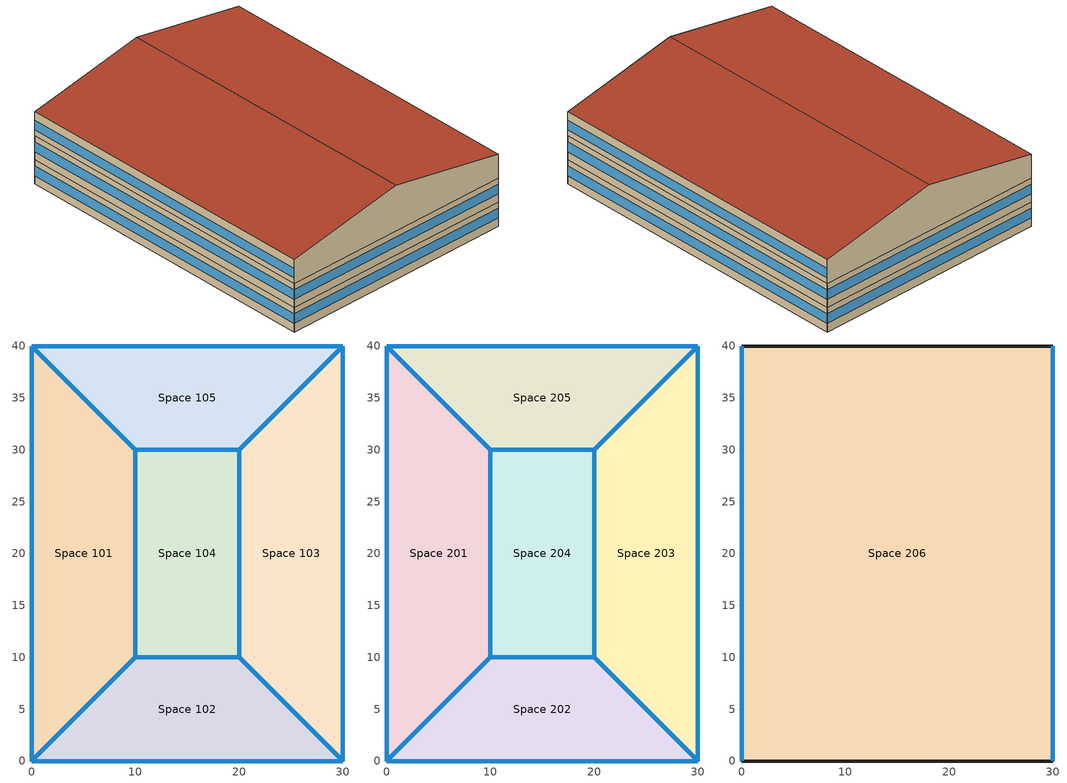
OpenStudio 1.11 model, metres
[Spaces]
Space 101
 floor ground: 0,40 10,30 10,10 0,0 z-5.54
 wall outside: 0,40 0,0 z-5.54:-2.49
 wall to Space 105: 10,30 0,40 z-5.54:-2.49
 wall to Space 104: 10,10 10,30 z-5.54:-2.49
 wall to Space 102: 0,0 10,10 z-5.54:-2.49
 window inside: 9.98,30.02 0.02,39.98 / 0.02,0.02 9.98,9.98 z-4.48:-3.25; 10,10.03 10,29.97 z-4.47:-3.25
 window: 0,39.97 0,0.03 z-4.47:-3.25
Space 102
 floor ground: 20,10 30,0 0,0 10,10 z-5.54
 wall outside: 0,0 30,0 z-5.54:-2.49
 wall to Space 104: 20,10 10,10 z-5.54:-2.49
 wall to Space 103: 30,0 20,10 z-5.54:-2.49
 window: 0.03,0 29.97,0 z-4.47:-3.25
 window inside: 19.97,10 10.03,10 / 29.98,0.02 20.02,9.98 z-4.48:-3.25
Space 103
 floor ground: 30,40 30,0 20,10 20,30 z-5.54
 wall outside: 30,0 30,40 z-5.54:-2.49
 wall to Space 104: 20,30 20,10 z-5.54:-2.49
 wall to Space 105: 30,40 20,30 z-5.54:-2.49
 window inside: 20,29.97 20,10.03 z-4.47:-3.25; 29.98,39.98 20.02,30.02 z-4.48:-3.25
 window: 30,0.03 30,39.97 z-4.47:-3.25
Space 104
 floor ground: 20,30 20,10 10,10 10,30 z-5.54
 wall to Space 105: 20,30 10,30 z-5.54:-2.49
 window inside: 19.97,30 10.03,30 z-4.48:-3.25
Space 105
 floor ground: 30,40 20,30 10,30 0,40 z-5.54
 wall outside: 30,40 0,40 z-5.54:-2.49
 window: 29.97,40 0.03,40 z-4.47:-3.25
Space 201
 floor to Space 101: 0,40 10,30 10,10 0,0 z-2.49
 wall outside: 0,40 0,0 z-2.49:0.56
 wall to Space 205: 10,30 0,40 z-2.49:0.56
 wall to Space 204: 10,10 10,30 z-2.49:0.56
 wall to Space 202: 0,0 10,10 z-2.49:0.56
 window inside: 10,10.03 10,29.97 / 0.02,0.02 9.98,9.98 / 9.98,30.02 0.02,39.98 z-1.43:-0.2
 window: 0,39.97 0,0.03 z-1.42:-0.2
 roof outside: 0,0 10,10 10,30 0,40 z0.56
Space 202
 floor to Space 102: 10,10 20,10 30,0 0,0 z-2.49
 wall outside: 0,0 30,0 z-2.49:0.56
 wall to Space 204: 20,10 10,10 z-2.49:0.56
 wall to Space 203: 30,0 20,10 z-2.49:0.56
 window inside: 19.97,10 10.03,10 / 29.98,0.02 20.02,9.98 z-1.43:-0.2
 window: 0.03,0 29.97,0 z-1.43:-0.2
 roof outside: 30,0 20,10 10,10 0,0 z0.56
Space 203
 floor to Space 103: 30,40 30,0 20,10 20,30 z-2.49
 wall outside: 30,0 30,40 z-2.49:0.56
 wall to Space 204: 20,30 20,10 z-2.49:0.56
 wall to Space 205: 30,40 20,30 z-2.49:0.56
 window inside: 29.98,39.98 20.02,30.02 / 20,29.97 20,10.03 z-1.43:-0.2
 window: 30,0.03 30,39.97 z-1.42:-0.2
 roof outside: 30,0 30,40 20,30 20,10 z0.56
Space 204
 floor to Space 104: 10,30 20,30 20,10 10,10 z-2.49
 wall to Space 205: 20,30 10,30 z-2.49:0.56
 window inside: 19.97,30 10.03,30 z-1.43:-0.2
 roof outside: 20,10 20,30 10,30 10,10 z0.56
Space 205
 floor to Space 105: 30,40 20,30 10,30 0,40 z-2.49
 wall outside: 30,40 0,40 z-2.49:0.56
 window: 29.97,40 0.03,40 z-1.43:-0.2
 roof outside: 20,30 30,40 0,40 10,30 z0.56
Space 206
 floor ground: 30,40 30,0 0,0 0,40 z0.56
 wall outside: 30,0 30,40 / 0,40 0,0 z0.56:3.6; 14.99,0,6.38 0,0,3.6 0,0,0.56 30,0,0.56 30,0,3.6; 14.99,40,6.38 30,40,3.6 30,40,1.32 30,40,0.56 0,40,0.56 0,40,3.6
 window: 0,39.97 0,0.03 / 30,0.03 30,39.97 z1.32:2.54
 roof outside: 14.99,40,6.38 0,40,3.6 0,0,3.6 14.99,0,6.38; 14.99,0,6.38 30,0,3.6 30,40,3.6 14.99,40,6.38
[Building]
Building 1: Space Type=189.1-2009 - Office - OpenOffice - CZ4-8
[Site]
Piacenza: Latitude {deg}=44.92; Longitude {deg}=9.73; Time Zone {hr}=1; Elevation {m}=134
[ClimateZones]
Climate Zone Institution Name 1=ASHRAE; Climate Zone Document Name 1=ANSI/ASHRAE Standard 169; Climate Zone Document Year 1=2006; Climate Zone Institution Name 2=CEC; Climate Zone Document Name 2=California Climate Zone Descriptions; Climate Zone Document Year 2=1995
[SizingPeriod:DesignDay] Barometric Pressure {Pa}=99726; Sky Clearness=0; Rain Indicator=0; Snow Indicator=0; Day of Month=21; Daylight Saving Time Indicator=0; Dry-Bulb Temperature Range Modifier Type=DefaultMultipliers
Name | Maximum Dry-Bulb Temperature {C} | Daily Dry-Bulb Temperature Range {deltaC} | Humidity Indicating Conditions at Maximum Dry-Bulb | Wind Speed {m/s} | Wind Direction {deg} | Month | Day Type | Humidity Indicating Type | Solar Model Indicator | ASHRAE Taub | ASHRAE Taud
Piacenza Ann Hum_n 99.6% Condns DP=>MCDB | 3.5 | 0 | -11.3 | 2 | 250 | 1 | WinterDesignDay | Dewpoint | ASHRAEClearSky
Piacenza Ann Clg .4% Condns Enth=>MDB | 30.3 | 11.9 | 74900 | 2.3 | 90 | 8 | SummerDesignDay | Enthalpy | ASHRAETau | 0.48 | 1.935
Piacenza Ann Htg Wind 99.6% Condns WS=>MCDB | 5.8 | 0 | 5.8 | 8.9 | 250 | 1 | WinterDesignDay | Wetbulb | ASHRAEClearSky
Piacenza Ann Clg .4% Condns WB=>MDB | 30.1 | 11.9 | 24.6 | 2.3 | 90 | 8 | SummerDesignDay | Wetbulb | ASHRAETau | 0.48 | 1.935
Piacenza Ann Htg 99.6% Condns DB | -6.1 | 0 | -6.1 | 2 | 250 | 1 | WinterDesignDay | Wetbulb | ASHRAEClearSky
Piacenza Ann Clg .4% Condns DB=>MWB | 33.1 | 11.9 | 22.7 | 2.3 | 90 | 8 | SummerDesignDay | Wetbulb | ASHRAETau | 0.48 | 1.935
Piacenza Ann Clg .4% Condns DP=>MDB | 27.4 | 11.9 | 23 | 2.3 | 90 | 8 | SummerDesignDay | Dewpoint | ASHRAETau | 0.48 | 1.935
[DefaultConstructionSet]
189.1-2009 - CZ1 - Office: Default Exterior Surface Constructions=Default Surface Constructions 1; Default Interior Surface Constructions=Default Surface Constructions 2; Default Ground Contact Surface Constructions=Default Surface Constructions 3; Default Exterior SubSurface Constructions=Default Sub Surface Constructions 1; Default Interior SubSurface Constructions=Default Sub Surface Constructions 2; Interior Partition Construction=Interior Partition
[DefaultSurfaceConstructions]
Name | Floor Construction | Wall Construction | Roof Ceiling Construction
Default Surface Constructions 1 | ExtSlabCarpet 4in ClimateZone 1-8 | 90.1-1999 Nonres B1 Ext Wall Wood-Framed and Other | ASHRAE 189.1-2009 ExtRoof IEAD ClimateZone 1
Default Surface Constructions 2 | Interior Floor | Interior Wall | Interior Ceiling
Default Surface Constructions 3 | ExtSlabCarpet 4in ClimateZone 1-8 | ExtSlabCarpet 4in ClimateZone 1-8 | ExtSlabCarpet 4in ClimateZone 1-8
[Construction]
ExtSlabCarpet 4in ClimateZone 1-8: MAT-CC05 4 HW CONCRETE, CP02 CARPET PAD
ASHRAE 189.1-2009 ExtRoof IEAD ClimateZone 1: Roof Membrane, Roof Insulation [18], Metal Decking
Interior Floor: F16 Acoustic tile, F05 Ceiling air space resistance, M11 100mm lightweight concrete
Interior Wall: G01a 19mm gypsum board, F04 Wall air space resistance, G01a 19mm gypsum board
Interior Ceiling: M11 100mm lightweight concrete, F05 Ceiling air space resistance, F16 Acoustic tile
ASHRAE 189.1-2009 ExtWindow ClimateZone 1: Theoretical Glass [167]
Exterior Door: F08 Metal surface, I01 25mm insulation board
Interior Window: Clear 3mm
Interior Door; Interior Partition: G05 25mm wood
90.1-1999 Nonres B1 Ext Wall Wood-Framed and Other: Wood Siding, Wall Insulation [2], 1/2IN Gypsum 1
[Material] Thermal Absorptance=0.9
Name | Roughness | Thickness {m} | Conductivity {W/m-K} | Density {kg/m3} | Specific Heat {J/kg-K} | Solar Absorptance | Visible Absorptance
MAT-CC05 4 HW CONCRETE | Rough | 0.1016 | 1.311 | 2240 | 836.8 | 0.85 | 0.85
Roof Membrane | VeryRough | 0.0095 | 0.16 | 1121.29 | 1460 | 0.7 | 0.7
Roof Insulation [18] | MediumRough | 0.1693 | 0.049 | 265 | 836.8 | 0.7 | 0.7
Metal Decking | MediumSmooth | 0.0015 | 45.006 | 7680 | 418.4 | 0.6 | 0.6
F16 Acoustic tile | MediumSmooth | 0.0191 | 0.06 | 368 | 590 | 0.3 | 0.3
M11 100mm lightweight concrete | MediumRough | 0.1016 | 0.53 | 1280 | 840 | 0.5 | 0.5
G01a 19mm gypsum board | MediumSmooth | 0.019 | 0.16 | 800 | 1090 | 0.4 | 0.4
F08 Metal surface | Smooth | 0.0008 | 45.28 | 7824 | 500 | 0.7 | 0.7
I01 25mm insulation board | MediumRough | 0.0254 | 0.03 | 43 | 1210 | 0.6 | 0.6
G05 25mm wood | MediumSmooth | 0.0254 | 0.15 | 608 | 1630 | 0.5 | 0.5
Wall Insulation [2] | MediumRough | 0.0746874 | 0.045 | 265 | 836.8 | 0.7 | 0.7
Wood Siding | MediumSmooth | 0.01 | 0.11 | 544.62 | 1210 | 0.78 | 0.78
1/2IN Gypsum 1 | Smooth | 0.01271 | 0.16 | 784.9 | 830 | 0.92 | 0.92
[Material:NoMass]
CP02 CARPET PAD: Roughness=Smooth; Thermal Resistance {m2-K/W}=0.1; Thermal Absorptance=0.9; Solar Absorptance=0.8; Visible Absorptance=0.8
[Material:AirGap]
Name | Thermal Resistance {m2-K/W}
F05 Ceiling air space resistance | 0.18
F04 Wall air space resistance | 0.15
[DefaultSubSurfaceConstructions]
Name | Fixed Window Construction | Operable Window Construction | Door Construction | Tubular Daylight Dome Construction | Tubular Daylight Diffuser Construction
Default Sub Surface Constructions 1 | ASHRAE 189.1-2009 ExtWindow ClimateZone 1 | ASHRAE 189.1-2009 ExtWindow ClimateZone 1 | Exterior Door | Interior Window | Interior Window
Default Sub Surface Constructions 2 | Interior Window | Interior Window | Interior Door
[WindowMaterial:Glazing] Optical Data Type=SpectralAverage; Thickness {m}=0.003; Back Side Solar Reflectance at Normal Incidence=0; Back Side Visible Reflectance at Normal Incidence=0; Infrared Transmittance at Normal Incidence=0; Dirt Correction Factor for Solar and Visible Transmittance=1; Solar Diffusing=No
Name | Solar Transmittance at Normal Incidence | Front Side Solar Reflectance at Normal Incidence | Visible Transmittance at Normal Incidence | Front Side Visible Reflectance at Normal Incidence | Front Side Infrared Hemispherical Emissivity | Back Side Infrared Hemispherical Emissivity | Conductivity {W/m-K}
Theoretical Glass [167] | 0.2374 | 0.7126 | 0.2512 | 0.6988 | 0.985 | 0.985 | 2.1073
Clear 3mm | 0.837 | 0.075 | 0.898 | 0.081 | 0.84 | 0.84 | 0.9
[SpaceType] Standards Building Type=Office; Standards Space Type=OpenOffice
Name | Default Schedule Set | Design Specification Outdoor Air Object
189.1-2009 - Office - OpenOffice - CZ1-3 | 189.1-2009 - Office - OpenOffice - CZ1-3 Schedule Set | 189.1-2009 - Office - OpenOffice - CZ1-3 Ventilation
189.1-2009 - Office - OpenOffice - CZ4-8 | 189.1-2009 - Office - OpenOffice - CZ4-8 Schedule Set | 189.1-2009 - Office - OpenOffice - CZ4-8 Ventilation
[DefaultScheduleSet] Number of People Schedule=Office Work Occ; People Activity Level Schedule=Office Activity; Lighting Schedule=Office Bldg Light; Electric Equipment Schedule=Office Bldg Equip; Infiltration Schedule=Office Infil Quarter On
189.1-2009 - Office - OpenOffice - CZ1-3 Schedule Set; 189.1-2009 - Office - OpenOffice - CZ4-8 Schedule Set
[Lights:Definition] Design Level Calculation Method=Watts/Area; Watts per Space Floor Area {W/m2}=10.6563
189.1-2009 - Office - OpenOffice - CZ1-3 Lights Definition; 189.1-2009 - Office - OpenOffice - CZ4-8 Lights Definition
[Lights]
Name | Lights Definition | Space or SpaceType
189.1-2009 - Office - OpenOffice - CZ1-3 Lights | 189.1-2009 - Office - OpenOffice - CZ1-3 Lights Definition | 189.1-2009 - Office - OpenOffice - CZ1-3
189.1-2009 - Office - OpenOffice - CZ4-8 Lights | 189.1-2009 - Office - OpenOffice - CZ4-8 Lights Definition | 189.1-2009 - Office - OpenOffice - CZ4-8
[DesignSpecification:OutdoorAir] Outdoor Air Method=Sum; Outdoor Air Flow per Person {m3/s-person}=0.00943895
189.1-2009 - Office - OpenOffice - CZ1-3 Ventilation; 189.1-2009 - Office - OpenOffice - CZ4-8 Ventilation
[People:Definition] Number of People Calculation Method=People/Area; People per Space Floor Area {person/m2}=0.0565105; Fraction Radiant=0.3
189.1-2009 - Office - OpenOffice - CZ1-3 People Definition; 189.1-2009 - Office - OpenOffice - CZ4-8 People Definition
[People]
Name | People Definition | Space or SpaceType
189.1-2009 - Office - OpenOffice - CZ1-3 People | 189.1-2009 - Office - OpenOffice - CZ1-3 People Definition | 189.1-2009 - Office - OpenOffice - CZ1-3
189.1-2009 - Office - OpenOffice - CZ4-8 People | 189.1-2009 - Office - OpenOffice - CZ4-8 People Definition | 189.1-2009 - Office - OpenOffice - CZ4-8
[SpaceInfiltration:DesignFlowRate] Design Flow Rate Calculation Method=Flow/ExteriorArea
Name | Space or SpaceType | Flow per Exterior Surface Area {m3/s-m2}
189.1-2009 - Office - OpenOffice - CZ1-3 Infiltration | 189.1-2009 - Office - OpenOffice - CZ1-3 | 0.00030226
189.1-2009 - Office - OpenOffice - CZ4-8 Infiltration | 189.1-2009 - Office - OpenOffice - CZ4-8 | 0.000226568
[ElectricEquipment:Definition] Design Level Calculation Method=Watts/Area; Watts per Space Floor Area {W/m2}=7.64238
189.1-2009 - Office - OpenOffice - CZ1-3 Electric Equipment Definition; 189.1-2009 - Office - OpenOffice - CZ4-8 Electric Equipment Definition
[ElectricEquipment]
Name | Electric Equipment Definition | Space or SpaceType
189.1-2009 - Office - OpenOffice - CZ1-3 Electric Equipment | 189.1-2009 - Office - OpenOffice - CZ1-3 Electric Equipment Definition | 189.1-2009 - Office - OpenOffice - CZ1-3
189.1-2009 - Office - OpenOffice - CZ4-8 Electric Equipment | 189.1-2009 - Office - OpenOffice - CZ4-8 Electric Equipment Definition | 189.1-2009 - Office - OpenOffice - CZ4-8
[ThermostatSetpoint:DualSetpoint]
Thermal Zone 1 Thermostat: Heating Setpoint Temperature Schedule=Medium Office HtgSetp; Cooling Setpoint Temperature Schedule=Medium Office ClgSetp
[BuildingStory] Nominal Floor to Floor Height {m}=3.048
Name | Nominal Z Coordinate {m}
Building Story 1; Building Story 3; Building Story 4; Building Story 6 | 0
Building Story 2; Building Story 5 | 3.048
[Space] Space Type=189.1-2009 - Office - OpenOffice - CZ1-3; Default Construction Set=189.1-2009 - CZ1 - Office; Building Story=Building Story 1; Thermal Zone=Thermal Zone 1
Space 101; Space 102; Space 103; Space 104; Space 105; Space 201; Space 202; Space 203; Space 204; Space 205; Space 206
[ThermalZone]
Thermal Zone 1: Thermostat=Thermal Zone 1 Thermostat; Use Ideal Air Loads=Yes
[Sizing:Zone]
Thermal Zone 1: Zone Cooling Design Supply Air Temperature Input Method=SupplyAirTemperature; Zone Cooling Design Supply Air Temperature {C}=14; Zone Cooling Design Supply Air Temperature Difference {deltaC}=11.11; Zone Heating Design Supply Air Temperature Input Method=SupplyAirTemperature; Zone Heating Design Supply Air Temperature {C}=40; Zone Heating Design Supply Air Temperature Difference {deltaC}=11.11; Zone Cooling Design Supply Air Humidity Ratio {kg-H2O/kg-air}=0.0085; Zone Heating Design Supply Air Humidity Ratio {kg-H2O/kg-air}=0.008; Cooling Design Air Flow Method=DesignDay; Heating Design Air Flow Method=DesignDay; Account for Dedicated Outdoor Air System=No; Dedicated Outdoor Air System Control Strategy=NeutralSupplyAir; Dedicated Outdoor Air Low Setpoint Temperature for Design {C}=autosize; Dedicated Outdoor Air High Setpoint Temperature for Design {C}=autosize
[Schedule:Ruleset]
Name | Default Day Schedule | Summer Design Day Schedule | Winter Design Day Schedule
Office Bldg Light | Office Bldg Light Default Schedule | Office Bldg Light Summer Design Day | Office Bldg Light Winter Design Day
Office Activity | Office Activity Default Schedule | Office Activity Summer Design Day | Office Activity Winter Design Day
Office Infil Quarter On | Office Infil Quarter On Default Schedule | Office Infil Quarter On Summer Design Day | Office Infil Quarter On Winter Design Day
Office Bldg Equip | Office Bldg Equip Default Schedule | Office Bldg Equip Summer Design Day | Office Bldg Equip Winter Design Day
Medium Office HtgSetp | Medium Office HtgSetp Default Schedule | Medium Office HtgSetp Summer Design Day | Medium Office HtgSetp Winter Design Day
Medium Office ClgSetp | Medium Office ClgSetp Default Schedule | Medium Office ClgSetp Summer Design Day | Medium Office ClgSetp Winter Design Day
Office Work Occ | Office Bldg Occ Default Schedule | Office Bldg Occ Summer Design Day | Office Bldg Occ Winter Design Day
[Schedule:Day]
Office Bldg Light Default Schedule: 5, 0, 0.05, 7, 0, 0.1, 8, 0, 0.3, 17, 0, 0.9, 18, 0, 0.7, 20, 0, 0.5, 22, 0, 0.3, 23, 0, 0.1, 24, 0, 0.05
Office Bldg Light Summer Design Day; Office Infil Quarter On Rule 1 Day Schedule; Office Bldg Equip Summer Design Day: 24, 0, 1
Office Bldg Light Winter Design Day; Office Bldg Equip Winter Design Day; Office Bldg Occ Winter Design Day; Office Bldg Occ Rule 1 Day Schedule: 24, 0, 0
Office Bldg Light Rule 1 Day Schedule: 24, 0, 0.05
Office Bldg Light Rule 2 Day Schedule: 6, 0, 0.05, 8, 0, 0.1, 14, 0, 0.5, 17, 0, 0.15, 24, 0, 0.05
Office Activity Default Schedule; Office Activity Summer Design Day; Office Activity Winter Design Day: 24, 0, 132
Office Infil Quarter On Default Schedule; Office Infil Quarter On Summer Design Day: 6, 0, 1, 22, 0, 0.25, 24, 0, 1
Office Infil Quarter On Winter Design Day; Office Infil Quarter On Rule 2 Day Schedule: 6, 0, 1, 18, 0, 0.25, 24, 0, 1
Office Bldg Equip Default Schedule: 8, 0, 0.4, 12, 0, 0.9, 13, 0, 0.8, 17, 0, 0.9, 18, 0, 0.8, 20, 0, 0.6, 22, 0, 0.5, 24, 0, 0.4
Office Bldg Equip Rule 1 Day Schedule: 24, 0, 0.3
Office Bldg Equip Rule 2 Day Schedule: 6, 0, 0.3, 8, 0, 0.4, 14, 0, 0.5, 17, 0, 0.35, 24, 0, 0.3
Medium Office HtgSetp Default Schedule: 6, 0, 15.6, 22, 0, 21, 24, 0, 15.6
Medium Office HtgSetp Summer Design Day; Medium Office HtgSetp Rule 1 Day Schedule: 24, 0, 15.6
Medium Office HtgSetp Winter Design Day: 24, 0, 21
Medium Office HtgSetp Rule 2 Day Schedule: 6, 0, 15.6, 18, 0, 21, 24, 0, 15.6
Medium Office ClgSetp Default Schedule; Medium Office ClgSetp Summer Design Day: 6, 0, 26.7, 22, 0, 24, 24, 0, 26.7
Medium Office ClgSetp Winter Design Day; Medium Office ClgSetp Rule 1 Day Schedule: 24, 0, 26.7
Medium Office ClgSetp Rule 2 Day Schedule: 6, 0, 26.7, 18, 0, 24, 24, 0, 26.7
Office Bldg Occ Default Schedule: 6, 0, 0, 7, 0, 0.1, 8, 0, 0.2, 12, 0, 0.85, 13, 0, 0.5, 17, 0, 0.85, 18, 0, 0.7, 20, 0, 0.4, 22, 0, 0.1, 24, 0, 0.05
Office Bldg Occ Summer Design Day: 6, 0, 0, 22, 0, 1, 24, 0, 0.05
Office Bldg Occ Rule 2 Day Schedule: 6, 0, 0, 8, 0, 0.1, 14, 0, 0.4, 17, 0, 0.1, 24, 0, 0
[Schedule:Rule] Apply Monday=No; Apply Tuesday=No; Apply Wednesday=No; Apply Thursday=No; Apply Friday=No; Date Specification Type=DateRange; Start Month=1; Start Day=1; End Month=12; End Day=31
Name | Schedule Ruleset | Rule Order | Day Schedule | Apply Sunday | Apply Saturday
Office Bldg Light Rule 1 | Office Bldg Light | 0 | Office Bldg Light Rule 1 Day Schedule | Yes | No
Office Bldg Light Rule 2 | Office Bldg Light | 1 | Office Bldg Light Rule 2 Day Schedule | No | Yes
Office Infil Quarter On Rule 1 | Office Infil Quarter On | 0 | Office Infil Quarter On Rule 1 Day Schedule | Yes | No
Office Infil Quarter On Rule 2 | Office Infil Quarter On | 1 | Office Infil Quarter On Rule 2 Day Schedule | No | Yes
Office Bldg Equip Rule 1 | Office Bldg Equip | 0 | Office Bldg Equip Rule 1 Day Schedule | Yes | No
Office Bldg Equip Rule 2 | Office Bldg Equip | 1 | Office Bldg Equip Rule 2 Day Schedule | No | Yes
Medium Office HtgSetp Rule 1 | Medium Office HtgSetp | 0 | Medium Office HtgSetp Rule 1 Day Schedule | Yes | No
Medium Office HtgSetp Rule 2 | Medium Office HtgSetp | 1 | Medium Office HtgSetp Rule 2 Day Schedule | No | Yes
Medium Office ClgSetp Rule 1 | Medium Office ClgSetp | 0 | Medium Office ClgSetp Rule 1 Day Schedule | Yes | No
Medium Office ClgSetp Rule 2 | Medium Office ClgSetp | 1 | Medium Office ClgSetp Rule 2 Day Schedule | No | Yes
Office Work Occ Rule 1 | Office Work Occ | 0 | Office Bldg Occ Rule 1 Day Schedule | Yes | No
Office Work Occ Rule 2 | Office Work Occ | 1 | Office Bldg Occ Rule 2 Day Schedule | No | Yes
